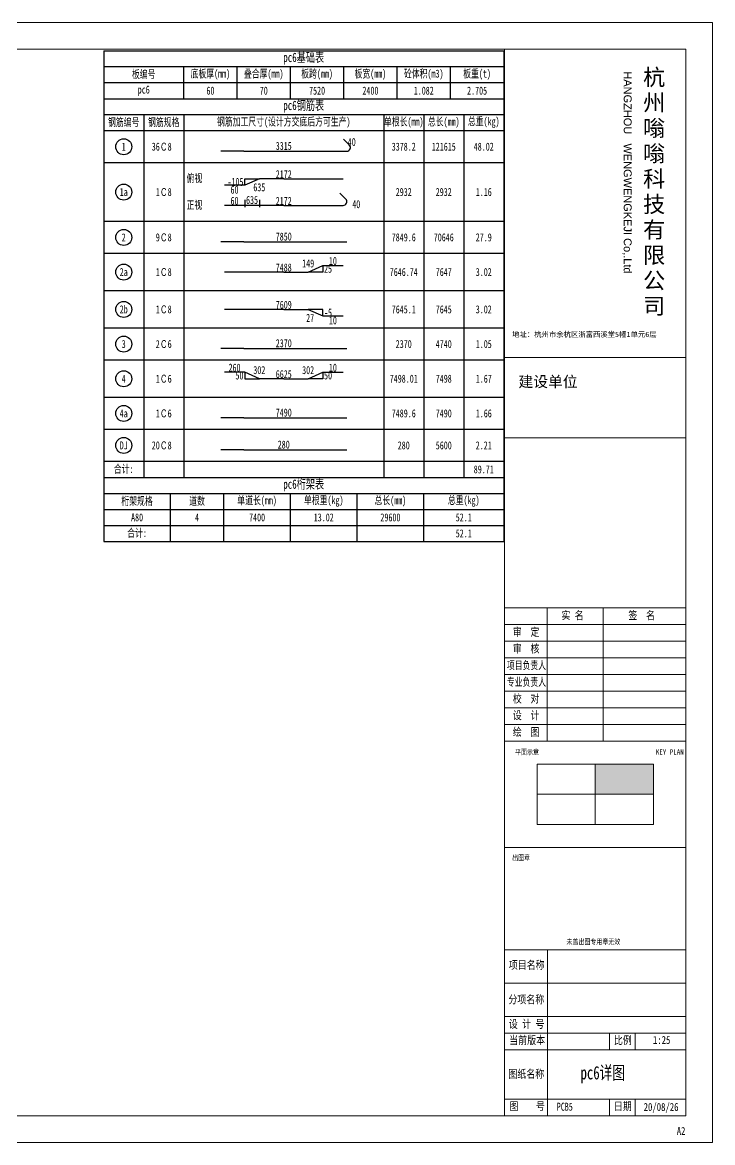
# Model space of a CAD drawing. Extents: x -524 to 129100, y -10500 to 1.
# Drawn here: x 122630 to 129100, y -10500 to 0 of the extents above; entities that cross this region are included whole.
import ezdxf

# ---------------------------------------------------------------- set-up
doc = ezdxf.new("R2010")
doc.units = 0
doc.header["$LTSCALE"] = 250
doc.layers.get('0').update_dxf_attribs({"linetype": 'CONTINUOUS'})
doc.layers.add('BeePC-MXB', color=140, linetype='CONTINUOUS')
for name, color, linetype, lineweight in [('G-ANNO-TTLB', 7, 'CONTINUOUS', 9), ('G-ANNO-TTLB-MEDM', 7, 'CONTINUOUS', 9), ('G-ANNO-TTLB-THIN', 7, 'CONTINUOUS', 9), ('G-IMPT', 7, 'CONTINUOUS', 9)]:
    doc.layers.add(name, color=color, linetype=linetype, lineweight=lineweight)
doc.styles.add('Arial', font='arial.ttf', dxfattribs={"height": 2.950599})
doc.styles.add('Arial_1', font='arial.ttf', dxfattribs={"height": 1.967066})
doc.styles.add('Arial_B', font='arialbd.ttf', dxfattribs={"height": 6.088537})
doc.styles.add('Arial_B_1', font='arialbd.ttf', dxfattribs={"height": 4.059025})
doc.styles.add('BeePC_Rein', font='', dxfattribs={"width": 0.7})
doc.styles.add('BeePC_Text', font='simfang.ttf', dxfattribs={"width": 0.7})
doc.styles.add('宋体_3', font='', dxfattribs={"width": 0.8, "height": 20})
doc.styles.add('宋体_4', font='', dxfattribs={"width": 0.8, "height": 30})
doc.styles.add('宋体_5', font='', dxfattribs={"width": 0.7, "height": 30})
doc.styles.add('宋体_6', font='', dxfattribs={"width": 0.8, "height": 2.943182})
doc.styles.get('BeePC_Rein').set_extended_font_data('WWSJQY')
doc.styles.get('宋体_3').set_extended_font_data('SimSun')
doc.styles.get('宋体_4').set_extended_font_data('SimSun')
doc.styles.get('宋体_5').set_extended_font_data('SimSun')
doc.styles.get('宋体_6').set_extended_font_data('SimSun')

# ---------------------------------------------------------------- blocks, each defined once
blk = doc.blocks.new('A2-嗡嗡 - 图框右下角_dwg-493217-DB1详图')
at = {"layer": 'G-IMPT', "lineweight": 18}
blk.add_hatch(color=256, dxfattribs=at).paths.add_polyline_path([(302357, 27293.1), (302357, 27179.7), (302138.8, 27179.7), (302138.8, 27293.1)], flags=0)
for p, q in [((301958.8, 27378.7), (301958.8, 27878.7)), ((302168.8, 27378.7), (302168.8, 27878.7)), ((301798.8, 27816.2), (302478.8, 27816.2)), ((301798.8, 27753.7), (302478.8, 27753.7)), ((301798.8, 27691.2), (302478.8, 27691.2)), ((301798.8, 27628.7), (302478.8, 27628.7)), ((301798.8, 27566.2), (302478.8, 27566.2)), ((301798.8, 27503.7), (302478.8, 27503.7)), ((301798.8, 27441.2), (302478.8, 27441.2)), ((302138.8, 27293.1), (302138.8, 27066.4)), ((301920.7, 27179.7), (302357, 27179.7)), ((301959.2, 26596.2), (301959.2, 25973.7)), ((302478.8, 26471.2), (301798.8, 26471.2)), ((301798.8, 26346.2), (302478.8, 26346.2)), ((301798.8, 26283.7), (302478.8, 26283.7)), ((302192.8, 26221.4), (302192.8, 26283.7)), ((302288.7, 26221.4), (302288.7, 26283.7)), ((301798.8, 26221.2), (302478.8, 26221.2)), ((302478.8, 26036.1), (301798.8, 26036.1)), ((302192.8, 25973.7), (302192.8, 26036.1)), ((302288.7, 25973.7), (302288.7, 26036.1)), ((301798.8, 25973.7), (302478.8, 25973.7))]:
    blk.add_line(p, q, dxfattribs=at)
at = {"layer": 'G-IMPT', "lineweight": 18, "flags": 128}
for points in [[(301798.8, 27878.7), (302478.8, 27878.7), (301798.8, 27878.7), (302478.8, 27878.7)], [(301798.8, 26980.7), (302478.8, 26980.7), (301798.8, 26980.7), (302478.8, 26980.7)], [(301798.8, 26596.2), (302478.8, 26596.2), (301798.8, 26596.2), (302478.8, 26596.2)]]:
    blk.add_lwpolyline(points, dxfattribs=at)
for points in [[(301798.8, 27878.7), (302478.8, 27878.7), (302478.8, 25973.7), (301798.8, 25973.7)], [(302478.8, 27378.7), (301798.8, 27378.7), (302478.8, 27378.7), (301798.8, 27378.7)], [(301920.7, 27293.1), (302357, 27293.1), (302357, 27066.4), (301920.7, 27066.4)]]:
    blk.add_lwpolyline(points, close=True, dxfattribs=at)
at = {"layer": 'G-IMPT', "lineweight": 18, "attachment_point": 2, "line_spacing_factor": 0.877076}
for s, insert, char_height, width, style in [('实 名', (302053.7, 27865.7), 30, 103.986, '宋体_4'), ('签  名', (302313, 27865.7), 30, 124.783, '宋体_4'), ('审  定', (301879.6, 27803.2), 30, 124.783, '宋体_4'), ('审  核', (301879.6, 27740.7), 30, 124.783, '宋体_4'), ('项目负责人', (301880.8, 27678.2), 30, 180.845, '宋体_5'), ('专业负责人', (301880.8, 27615.7), 30, 180.845, '宋体_5'), ('校  对', (301879.6, 27553.2), 30, 124.783, '宋体_4'), ('设  计', (301879.6, 27490.7), 30, 124.783, '宋体_4'), ('绘  图', (301879.6, 27428.2), 30, 124.783, '宋体_4'), ('平面示意', (301883, 27348.4), 20, 110.964, '宋体_3'), ('KEY PLAN', (302418.3, 27348.4), 20, 110.964, '宋体_3'), ('出图章', (301860.9, 26952), 20, 83.223, '宋体_3'), ('未盖出图专用章无效', (302131.6, 26636.9), 20, 249.67, '宋体_3'), ('项目名称', (301881.7, 26554.5), 30, 166.378, '宋体_4'), ('分项名称', (301880.3, 26425.2), 30, 166.378, '宋体_4'), ('设 计 号', (301881.5, 26333.4), 30, 166.378, '宋体_4'), ('当前版本', (301883.6, 26272.9), 30, 166.378, '宋体_4'), ('比例', (302242.2, 26272.5), 30, 83.189, '宋体_4'), ('1:25', (302387.7, 26273.5), 30, 83.189, '宋体_4'), ('图纸名称', (301880.3, 26146.1), 30, 166.378, '宋体_4'), ('图    号', (301883.6, 26025.3), 30, 166.378, '宋体_4'), ('日期', (302242.2, 26024.8), 30, 83.189, '宋体_4'), ('20/08/26', (302385.6, 26022.2), 30, 83.189, '宋体_4')]:
    blk.add_mtext(s, dxfattribs=dict(at, insert=insert, char_height=char_height, width=width, style=style))
blk = doc.blocks.new('A2-嗡嗡 - A2_嗡嗡-493291-DB1详图')
at = {"layer": 'G-ANNO-TTLB'}
for p, q in [((27.5, -513), (27.5, -113)), ((27.5, -113), (586.5, -113)), ((586.5, -228.7), (518.5, -228.7)), ((586.5, -258.7), (518.5, -258.7)), ((586.5, -513), (27.5, -513))]:
    blk.add_line(p, q, dxfattribs=at)
at = {"layer": 'G-ANNO-TTLB-MEDM'}
blk.add_line((518.5, -113), (518.5, -513), dxfattribs=at)
at = {"layer": 'G-ANNO-TTLB-THIN'}
for p, q in [((2.5, -103), (2.5, -523)), ((596.5, -103), (2.5, -103)), ((2.5, -523), (596.5, -523))]:
    blk.add_line(p, q, dxfattribs=at)
at = {"xscale": 0.09999999999999792, "yscale": 0.09999999999999792, "zscale": 0.09999999999999792}
blk.add_blockref('A2-嗡嗡 - 图框右下角_dwg-493217-DB1详图', (-29661.38, -3110.37), dxfattribs=at)
at = {"layer": 'G-ANNO-TTLB', "insert": (566.14, -121.36), "char_height": 2.9506, "width": 90.144, "attachment_point": 1, "rotation": 270, "line_spacing_factor": 0.938532, "style": 'Arial', "bg_fill": 3, "box_fill_scale": 1.25, "bg_fill_color": 0, "bg_fill_transparency": 0}
blk.add_mtext('HANGZHOU   WENGWENGKEJI Co,.Ltd', dxfattribs=at)
at = {"layer": 'G-ANNO-TTLB', "attachment_point": 1, "line_spacing_factor": 0.938532, "bg_fill": 3, "box_fill_scale": 1.25, "bg_fill_color": 0, "bg_fill_transparency": 0}
for s, insert, char_height, width, style in [('{\\fSimSun|b0|i0|c134|p2;地址：杭州市余杭区浙富西溪堂5幢1单元6层}', (521.34, -218.99), 1.9671, 73.704, 'Arial_1'), ('建设单位', (523.72, -235.65), 4.059, 26.688, 'Arial_B_1')]:
    blk.add_mtext(s, dxfattribs=dict(at, insert=insert, char_height=char_height, width=width, style=style))
at = {"layer": 'G-ANNO-TTLB', "insert": (586.29, -517.16), "char_height": 2.943, "width": 4.0847, "attachment_point": 3, "line_spacing_factor": 0.877076, "style": '宋体_6'}
blk.add_mtext('A2', dxfattribs=at)
at = {"layer": 'G-ANNO-TTLB'}
blk.add_line((586.5, -113), (586.5, -513), dxfattribs=at)
at = {"layer": 'G-ANNO-TTLB-THIN'}
blk.add_line((596.5, -523), (596.5, -103), dxfattribs=at)
at = {"layer": 'G-ANNO-TTLB', "insert": (570.43, -120.5), "char_height": 6.09, "width": 10.008, "attachment_point": 1, "line_spacing_factor": 0.938532, "style": 'Arial_B', "bg_fill": 3, "box_fill_scale": 1.25, "bg_fill_color": 0, "bg_fill_transparency": 0}
blk.add_mtext('杭\\P州\\P嗡\\P嗡\\P科\\P技\\P有\\P限\\P公\\P司', dxfattribs=at)

msp = doc.modelspace()

# ---------------------------------------------------------------- block references
at = {"xscale": 25, "yscale": 25, "zscale": 25}
msp.add_blockref('A2-嗡嗡 - A2_嗡嗡-493291-DB1详图', (114187.5, 2575), dxfattribs=at)

# ---------------------------------------------------------------- next in the draw order: linework, layer by layer
at = {"layer": 'BeePC-MXB', "color": 10}
for p, q in [((125694.3, -1147.9), (125641, -1095)), ((124704.6, -1207.7), (124489.6, -1207.7)), ((124704.6, -1207.7), (125454.6, -1207.7)), ((125454.6, -1207.7), (125669.6, -1207.7)), ((124713.9, -1526.2), (124713.9, -1465.2)), ((124713.9, -1465.2), (124851, -1465.2)), ((124851, -1465.2), (124713.9, -1526.2)), ((125079.6, -1465.2), (124851, -1465.2)), ((125079.6, -1465.2), (125308.2, -1465.2)), ((125308.2, -1465.2), (125445.4, -1465.2)), ((125445.4, -1465.2), (125635.9, -1465.2)), ((124713.9, -1526.2), (124523.4, -1526.2)), ((124713.9, -1661.9), (124713.9, -1730.5)), ((124851, -1661.9), (124851, -1730.5)), ((125660.5, -1655.4), (125606.4, -1601.7)), ((124713.9, -1715.2), (124523.4, -1715.2)), ((124851, -1715.2), (124713.9, -1715.2)), ((125079.6, -1715.2), (124851, -1715.2)), ((125079.6, -1715.2), (125308.2, -1715.2)), ((125308.2, -1715.2), (125445.4, -1715.2)), ((125445.4, -1715.2), (125635.9, -1715.2)), ((124704.6, -2057.7), (124489.6, -2057.7)), ((124704.6, -2057.7), (125454.6, -2057.7)), ((125454.6, -2057.7), (125669.6, -2057.7)), ((125308.2, -2340.2), (125445.4, -2279.3)), ((125445.4, -2279.3), (125445.4, -2340.2)), ((125445.4, -2279.3), (125635.9, -2279.3)), ((124713.9, -2340.2), (124523.4, -2340.2)), ((124851, -2340.2), (124713.9, -2340.2)), ((125079.6, -2340.2), (124851, -2340.2)), ((125079.6, -2340.2), (125308.2, -2340.2)), ((125445.4, -2340.2), (125308.2, -2340.2)), ((124713.9, -2690.2), (124523.4, -2690.2)), ((124851, -2690.2), (124713.9, -2690.2)), ((125079.6, -2690.2), (124851, -2690.2)), ((125079.6, -2690.2), (125308.2, -2690.2)), ((125445.4, -2690.2), (125308.2, -2690.2)), ((125308.2, -2690.2), (125445.4, -2751.2)), ((125445.4, -2751.2), (125445.4, -2690.2)), ((125445.4, -2751.2), (125635.9, -2751.2)), ((124704.6, -3057.7), (124489.6, -3057.7)), ((124704.6, -3057.7), (125454.6, -3057.7)), ((125454.6, -3057.7), (125669.6, -3057.7)), ((124713.9, -3279.3), (124523.4, -3279.3)), ((124713.9, -3279.3), (124713.9, -3340.2)), ((124851, -3340.2), (124713.9, -3279.3)), ((124713.9, -3340.2), (124851, -3340.2)), ((125079.6, -3340.2), (124851, -3340.2)), ((125079.6, -3340.2), (125308.2, -3340.2)), ((125308.2, -3340.2), (125445.4, -3279.3)), ((125445.4, -3340.2), (125308.2, -3340.2)), ((125445.4, -3279.3), (125445.4, -3340.2)), ((125445.4, -3279.3), (125635.9, -3279.3)), ((124704.6, -3707.7), (124489.6, -3707.7)), ((124704.6, -3707.7), (125454.6, -3707.7)), ((125454.6, -3707.7), (125669.6, -3707.7)), ((124704.6, -4007.7), (124489.6, -4007.7)), ((124704.6, -4007.7), (125454.6, -4007.7)), ((125454.6, -4007.7), (125669.6, -4007.7))]:
    msp.add_line(p, q, dxfattribs=at)
at = {"layer": 'BeePC-MXB'}
for points in [[(123392.1, -265.2), (127142.1, -265.2)], [(123392.1, -265.2), (123392.1, -865.2), (123392.1, -2165.2), (123392.1, -3165.2), (123392.1, -4865.2)], [(127142.1, -265.2), (127142.1, -865.2), (127142.1, -2165.2), (127142.1, -3165.2), (127142.1, -4865.2)], [(127142.1, -415.2), (123392.1, -415.2)], [(124142.1, -715.2), (124142.1, -415.2)], [(124642.1, -715.2), (124642.1, -415.2)], [(125142.1, -715.2), (125142.1, -415.2)], [(125642.1, -715.2), (125642.1, -415.2)], [(126142.1, -715.2), (126142.1, -415.2)], [(126642.1, -715.2), (126642.1, -415.2)], [(127142.1, -565.2), (123392.1, -565.2)], [(123392.1, -715.2), (127142.1, -715.2)], [(127142.1, -865.2), (123767.1, -865.2), (123392.1, -865.2)], [(123767.1, -865.2), (123767.1, -2165.2), (123767.1, -3165.2), (123767.1, -4265.2)], [(124142.1, -865.2), (124142.1, -2165.2), (124142.1, -3165.2), (124142.1, -4265.2)], [(126017.1, -865.2), (126017.1, -2165.2), (126017.1, -3165.2), (126017.1, -4265.2)], [(126392.1, -865.2), (126392.1, -2165.2), (126392.1, -3165.2), (126392.1, -4265.2)], [(126767.1, -865.2), (126767.1, -2165.2), (126767.1, -3165.2), (126767.1, -4265.2)], [(127142.1, -1015.2), (123767.1, -1015.2), (123392.1, -1015.2)], [(127142.1, -1315.2), (123767.1, -1315.2), (123392.1, -1315.2)], [(127142.1, -1865.2), (123767.1, -1865.2), (123392.1, -1865.2)], [(127142.1, -2165.2), (123767.1, -2165.2), (123392.1, -2165.2)], [(127142.1, -2515.2), (123767.1, -2515.2), (123392.1, -2515.2)], [(127142.1, -2865.2), (123767.1, -2865.2), (123392.1, -2865.2)], [(127142.1, -3165.2), (123767.1, -3165.2), (123392.1, -3165.2)], [(127142.1, -3515.2), (123767.1, -3515.2), (123392.1, -3515.2)], [(127142.1, -3815.2), (123767.1, -3815.2), (123392.1, -3815.2)], [(127142.1, -4115.2), (123767.1, -4115.2), (123392.1, -4115.2)], [(123392.1, -4265.2), (127142.1, -4265.2)], [(123392.1, -4415.2), (124517.1, -4415.2), (125767.1, -4415.2), (127142.1, -4415.2)], [(124017.1, -4865.2), (124017.1, -4415.2)], [(124517.1, -4865.2), (124517.1, -4415.2)], [(125142.1, -4865.2), (125142.1, -4415.2)], [(125767.1, -4865.2), (125767.1, -4415.2)], [(126392.1, -4865.2), (126392.1, -4415.2)], [(123392.1, -4565.2), (124517.1, -4565.2), (125767.1, -4565.2), (127142.1, -4565.2)], [(123392.1, -4715.2), (124517.1, -4715.2), (125767.1, -4715.2), (127142.1, -4715.2)], [(123392.1, -4865.2), (124517.1, -4865.2), (125767.1, -4865.2), (127142.1, -4865.2)]]:
    msp.add_lwpolyline(points, dxfattribs=at)
for centre in [(123579.6, -1165.2), (123579.6, -1590.2), (123579.6, -2015.2), (123579.6, -2340.2), (123579.6, -2690.2), (123579.6, -3015.2), (123579.6, -3340.2), (123579.6, -3665.2), (123579.6, -3965.2)]:
    msp.add_circle(centre, 75, dxfattribs=at)
at = {"layer": 'BeePC-MXB', "color": 10}
for centre in [(125669.6, -1172.7), (125635.9, -1680.2)]:
    msp.add_arc(centre, 35, 269.99998, 45.21799, dxfattribs=at)

# ---------------------------------------------------------------- next in the draw order: texts
at = {"attachment_point": 7, "style": 'BeePC_Text'}
for s, insert, char_height in [('pc6详图', (127862.4, -9943.4), 125), ('PCB5', (127639.3, -10202.4), 75)]:
    msp.add_mtext(s, dxfattribs=dict(at, insert=insert, char_height=char_height))
at = {"layer": 'BeePC-MXB'}
for s, insert, char_height, attachment_point, style in [('pc6基础表', (125267.1, -340.2), 87.5, 5, 'BeePC_Text'), ('板编号', (123767.1, -490.2), 75, 5, 'BeePC_Text'), ('底板厚(mm)', (124392.1, -490.2), 75, 5, 'BeePC_Text'), ('叠合厚(mm)', (124892.1, -490.2), 75, 5, 'BeePC_Text'), ('板跨(mm)', (125392.1, -490.2), 75, 5, 'BeePC_Text'), ('板宽(mm)', (125892.1, -490.2), 75, 5, 'BeePC_Text'), ('砼体积(m3)', (126392.1, -490.2), 75, 5, 'BeePC_Text'), ('板重(t)', (126892.1, -490.2), 75, 5, 'BeePC_Text'), ('pc6', (123767.1, -640.2), 75, 5, 'BeePC_Text'), ('60', (124392.1, -640.2), 75, 5, 'BeePC_Text'), ('70', (124892.1, -640.2), 75, 5, 'BeePC_Text'), ('7520', (125392.1, -640.2), 75, 5, 'BeePC_Text'), ('2400', (125892.1, -640.2), 75, 5, 'BeePC_Text'), ('1.082', (126392.1, -640.2), 75, 5, 'BeePC_Text'), ('2.705', (126892.1, -640.2), 75, 5, 'BeePC_Text'), ('pc6钢筋表', (125267.1, -790.2), 87.5, 5, 'BeePC_Text'), ('钢筋编号', (123579.6, -940.2), 75, 5, 'BeePC_Text'), ('钢筋规格', (123954.6, -940.2), 75, 5, 'BeePC_Text'), ('钢筋加工尺寸(设计方交底后方可生产)', (125079.6, -940.2), 75, 5, 'BeePC_Text'), ('单根长(mm)', (126204.6, -940.2), 75, 5, 'BeePC_Text'), ('总长(mm)', (126579.6, -940.2), 75, 5, 'BeePC_Text'), ('总重(kg)', (126954.6, -940.2), 75, 5, 'BeePC_Text'), ('1', (123579.6, -1165.2), 75, 5, 'BeePC_Text'), ('36', (123917.6, -1165.2), 75, 6, 'BeePC_Text'), ('C', (123954.6, -1165.2), 75, 5, 'BeePC_Rein'), ('8', (123991.6, -1165.2), 75, 4, 'BeePC_Text'), ('3378.2', (126204.6, -1165.2), 75, 5, 'BeePC_Text'), ('121615', (126579.6, -1165.2), 75, 5, 'BeePC_Text'), ('48.02', (126954.6, -1165.2), 75, 5, 'BeePC_Text'), ('1a', (123579.6, -1590.2), 75, 5, 'BeePC_Text'), ('1', (123917.6, -1590.2), 75, 6, 'BeePC_Text'), ('C', (123954.6, -1590.2), 75, 5, 'BeePC_Rein'), ('8', (123991.6, -1590.2), 75, 4, 'BeePC_Text'), ('2932', (126204.6, -1590.2), 75, 5, 'BeePC_Text'), ('2932', (126579.6, -1590.2), 75, 5, 'BeePC_Text'), ('1.16', (126954.6, -1590.2), 75, 5, 'BeePC_Text'), ('2', (123579.6, -2015.2), 75, 5, 'BeePC_Text'), ('9', (123917.6, -2015.2), 75, 6, 'BeePC_Text'), ('C', (123954.6, -2015.2), 75, 5, 'BeePC_Rein'), ('8', (123991.6, -2015.2), 75, 4, 'BeePC_Text'), ('7849.6', (126204.6, -2015.2), 75, 5, 'BeePC_Text'), ('70646', (126579.6, -2015.2), 75, 5, 'BeePC_Text'), ('27.9', (126954.6, -2015.2), 75, 5, 'BeePC_Text'), ('2a', (123579.6, -2340.2), 75, 5, 'BeePC_Text'), ('1', (123917.6, -2340.2), 75, 6, 'BeePC_Text'), ('C', (123954.6, -2340.2), 75, 5, 'BeePC_Rein'), ('8', (123991.6, -2340.2), 75, 4, 'BeePC_Text'), ('7646.74', (126204.6, -2340.2), 75, 5, 'BeePC_Text'), ('7647', (126579.6, -2340.2), 75, 5, 'BeePC_Text'), ('3.02', (126954.6, -2340.2), 75, 5, 'BeePC_Text'), ('2b', (123579.6, -2690.2), 75, 5, 'BeePC_Text'), ('1', (123917.6, -2690.2), 75, 6, 'BeePC_Text'), ('C', (123954.6, -2690.2), 75, 5, 'BeePC_Rein'), ('8', (123991.6, -2690.2), 75, 4, 'BeePC_Text'), ('7645.1', (126204.6, -2690.2), 75, 5, 'BeePC_Text'), ('7645', (126579.6, -2690.2), 75, 5, 'BeePC_Text'), ('3.02', (126954.6, -2690.2), 75, 5, 'BeePC_Text'), ('3', (123579.6, -3015.2), 75, 5, 'BeePC_Text'), ('2', (123917.6, -3015.2), 75, 6, 'BeePC_Text'), ('C', (123954.6, -3015.2), 75, 5, 'BeePC_Rein'), ('6', (123991.6, -3015.2), 75, 4, 'BeePC_Text'), ('2370', (126204.6, -3015.2), 75, 5, 'BeePC_Text'), ('4740', (126579.6, -3015.2), 75, 5, 'BeePC_Text'), ('1.05', (126954.6, -3015.2), 75, 5, 'BeePC_Text'), ('4', (123579.6, -3340.2), 75, 5, 'BeePC_Text'), ('1', (123917.6, -3340.2), 75, 6, 'BeePC_Text'), ('C', (123954.6, -3340.2), 75, 5, 'BeePC_Rein'), ('6', (123991.6, -3340.2), 75, 4, 'BeePC_Text'), ('7498.01', (126204.6, -3340.2), 75, 5, 'BeePC_Text'), ('7498', (126579.6, -3340.2), 75, 5, 'BeePC_Text'), ('1.67', (126954.6, -3340.2), 75, 5, 'BeePC_Text'), ('4a', (123579.6, -3665.2), 75, 5, 'BeePC_Text'), ('1', (123917.6, -3665.2), 75, 6, 'BeePC_Text'), ('C', (123954.6, -3665.2), 75, 5, 'BeePC_Rein'), ('6', (123991.6, -3665.2), 75, 4, 'BeePC_Text'), ('7489.6', (126204.6, -3665.2), 75, 5, 'BeePC_Text'), ('7490', (126579.6, -3665.2), 75, 5, 'BeePC_Text'), ('1.66', (126954.6, -3665.2), 75, 5, 'BeePC_Text'), ('DJ', (123579.6, -3965.2), 75, 5, 'BeePC_Text'), ('20', (123917.6, -3965.2), 75, 6, 'BeePC_Text'), ('C', (123954.6, -3965.2), 75, 5, 'BeePC_Rein'), ('8', (123991.6, -3965.2), 75, 4, 'BeePC_Text'), ('280', (126204.6, -3965.2), 75, 5, 'BeePC_Text'), ('5600', (126579.6, -3965.2), 75, 5, 'BeePC_Text'), ('2.21', (126954.6, -3965.2), 75, 5, 'BeePC_Text'), ('合计:', (123579.6, -4190.2), 75, 5, 'BeePC_Text'), ('89.71', (126954.6, -4190.2), 75, 5, 'BeePC_Text'), ('pc6桁架表', (125267.1, -4340.2), 87.5, 5, 'BeePC_Text'), ('桁架规格', (123704.6, -4490.2), 75, 5, 'BeePC_Text'), ('道数', (124267.1, -4490.2), 75, 5, 'BeePC_Text'), ('单道长(mm)', (124829.6, -4490.2), 75, 5, 'BeePC_Text'), ('单根重(kg)', (125454.6, -4490.2), 75, 5, 'BeePC_Text'), ('总长(mm)', (126079.6, -4490.2), 75, 5, 'BeePC_Text'), ('总重(kg)', (126767.1, -4490.2), 75, 5, 'BeePC_Text'), ('A80', (123704.6, -4640.2), 75, 5, 'BeePC_Text'), ('4', (124267.1, -4640.2), 75, 5, 'BeePC_Text'), ('7400', (124829.6, -4640.2), 75, 5, 'BeePC_Text'), ('13.02', (125454.6, -4640.2), 75, 5, 'BeePC_Text'), ('29600', (126079.6, -4640.2), 75, 5, 'BeePC_Text'), ('52.1', (126767.1, -4640.2), 75, 5, 'BeePC_Text'), ('合计:', (123704.6, -4790.2), 75, 5, 'BeePC_Text'), ('52.1', (126767.1, -4790.2), 75, 5, 'BeePC_Text')]:
    msp.add_mtext(s, dxfattribs=dict(at, insert=insert, char_height=char_height, attachment_point=attachment_point, style=style))
at = {"layer": 'BeePC-MXB', "color": 10, "char_height": 75, "style": 'BeePC_Text'}
for s, insert, attachment_point in [('3315', (125079.6, -1195.7), 8), ('40', (125679.7, -1121.5), 4), ('俯视', (124242.6, -1465.2), 5), ('-105', (124701.9, -1495.7), 6), ('2172', (125079.6, -1422.5), 5), ('2172', (125079.6, -1422.5), 5), ('60', (124618.6, -1568.8), 5), ('635', (124794.4, -1507.7), 1), ('正视', (124242.6, -1715.2), 5), ('60', (124618.6, -1672.5), 5), ('635', (124782.4, -1703.2), 8), ('2172', (125079.6, -1672.5), 5), ('2172', (125079.6, -1672.5), 5), ('40', (125722.2, -1704.7), 4), ('7850', (125079.6, -2045.7), 8), ('10', (125540.6, -2236.6), 5), ('7488', (125079.6, -2297.5), 5), ('7488', (125079.6, -2297.5), 5), ('149', (125364.8, -2297.7), 9), ('25', (125457.4, -2309.7), 4), ('7609', (125079.6, -2647.5), 5), ('7609', (125079.6, -2647.5), 5), ('-5', (125457.4, -2720.7), 4), ('27', (125364.8, -2732.7), 3), ('10', (125540.6, -2793.8), 5), ('2370', (125079.6, -3045.7), 8), ('260', (124618.6, -3236.6), 5), ('302', (124794.4, -3297.7), 7), ('302', (125364.8, -3297.7), 9), ('10', (125540.6, -3236.6), 5), ('50', (124701.9, -3309.7), 6), ('6625', (125079.6, -3297.5), 5), ('6625', (125079.6, -3297.5), 5), ('50', (125457.4, -3309.7), 4), ('7490', (125079.6, -3695.7), 8), ('280', (125079.6, -3995.7), 8)]:
    msp.add_mtext(s, dxfattribs=dict(at, insert=insert, attachment_point=attachment_point))

doc.saveas('drawing.dxf')
